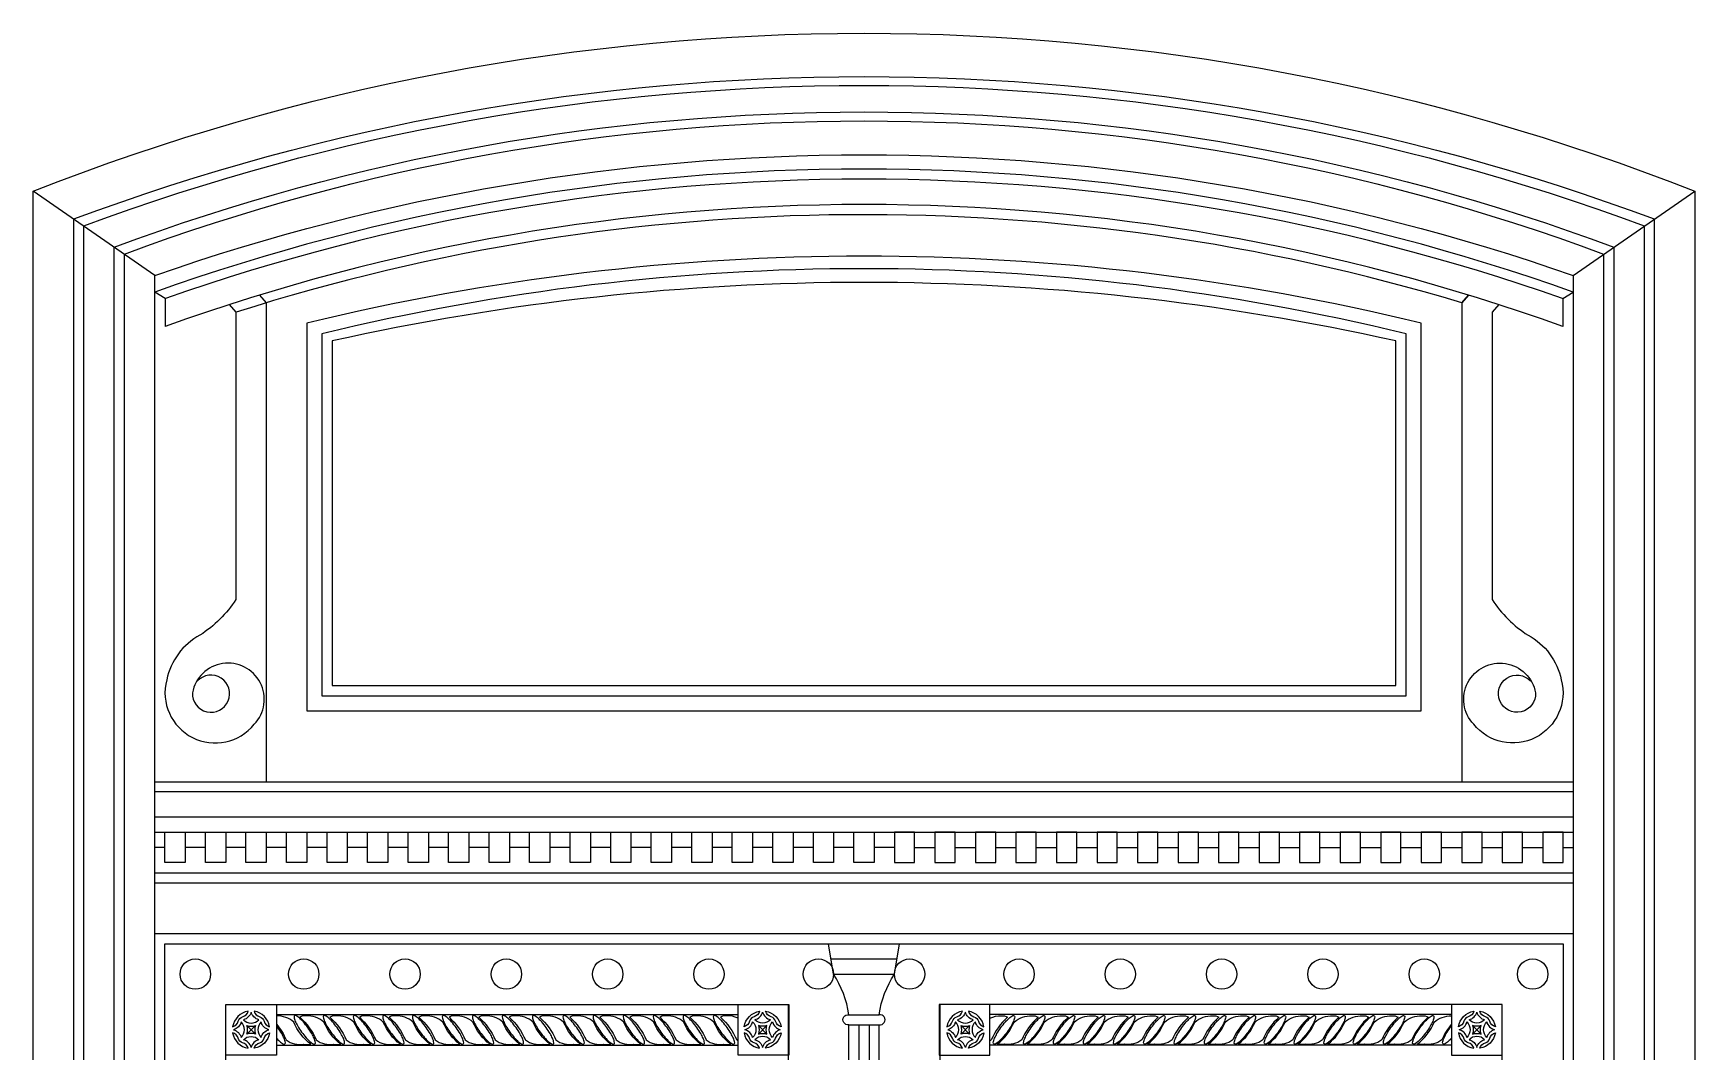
# Model space of a CAD drawing. Header units: metres. Extents: x 44449 to 46091, y 575 to 3618.
# Drawn here: x 44449 to 46091, y 2560 to 3566 of the extents above; entities that cross this region are included whole.
import ezdxf

# ---------------------------------------------------------------- set-up
doc = ezdxf.new("R2010")
doc.units = ezdxf.units.M
for name, color, linetype in [('1', 3, 'Continuous'), ('3', 3, 'Continuous'), ('6', 3, 'Continuous'), ('7', 7, 'Continuous')]:
    doc.layers.add(name, color=color, linetype=linetype)

# ---------------------------------------------------------------- blocks, each defined once
blk = doc.blocks.new('FH01F017')
at = {"layer": '1'}
for p, q in [((156, 2912), (1976, 2912)), ((156, 2879.5), (1976, 2879.5)), ((169, 2840.5), (156, 2840.5)), ((221, 2840.5), (195, 2840.5)), ((273, 2840.5), (247, 2840.5)), ((325, 2840.5), (299, 2840.5)), ((377, 2840.5), (351, 2840.5)), ((429, 2840.5), (403, 2840.5)), ((481, 2840.5), (455, 2840.5)), ((533, 2840.5), (507, 2840.5)), ((585, 2840.5), (559, 2840.5)), ((637, 2840.5), (611, 2840.5)), ((689, 2840.5), (663, 2840.5)), ((741, 2840.5), (715, 2840.5)), ((793, 2840.5), (767, 2840.5)), ((845, 2840.5), (819, 2840.5)), ((897, 2840.5), (871, 2840.5)), ((949, 2840.5), (923, 2840.5)), ((1001, 2840.5), (975, 2840.5)), ((1053, 2840.5), (1027, 2840.5)), ((1105, 2840.5), (1079, 2840.5)), ((1131, 2840.5), (1157, 2840.5)), ((1183, 2840.5), (1209, 2840.5)), ((1235, 2840.5), (1261, 2840.5)), ((1287, 2840.5), (1313, 2840.5)), ((1339, 2840.5), (1365, 2840.5)), ((1391, 2840.5), (1417, 2840.5)), ((1443, 2840.5), (1469, 2840.5)), ((1495, 2840.5), (1521, 2840.5)), ((1547, 2840.5), (1573, 2840.5)), ((1599, 2840.5), (1625, 2840.5)), ((1651, 2840.5), (1677, 2840.5)), ((1703, 2840.5), (1729, 2840.5)), ((1755, 2840.5), (1781, 2840.5)), ((1807, 2840.5), (1833, 2840.5)), ((1859, 2840.5), (1885, 2840.5)), ((1911, 2840.5), (1937, 2840.5)), ((1963, 2840.5), (1976, 2840.5)), ((156, 2808), (1976, 2808)), ((1023.69, 2697.46), (1108.31, 2697.46)), ((1026.88, 2677.96), (1105.12, 2677.96)), ((312, 2626), (904.37, 2626)), ((1046.5, 2625.96), (1085.5, 2625.96)), ((1820, 2626), (1227.63, 2626)), ((285.08, 2601.14), (274.14, 2612.08)), ((274.14, 2601.14), (285.08, 2612.08)), ((941.36, 2601.14), (930.42, 2612.08)), ((930.42, 2601.14), (941.36, 2612.08)), ((1046.5, 2612.96), (1085.5, 2612.96)), ((1059.5, 2612.96), (1059.5, 169)), ((1072.5, 2612.96), (1072.5, 169)), ((1201.58, 2601.14), (1190.64, 2612.08)), ((1190.64, 2601.14), (1201.58, 2612.08)), ((1857.86, 2601.14), (1846.92, 2612.08)), ((1846.92, 2601.14), (1857.86, 2612.08)), ((312, 2587), (904.37, 2587)), ((1820, 2587), (1227.63, 2587))]:
    blk.add_line(p, q, dxfattribs=at)
for points in [[(52, 0), (52, 3646.24, -0.18), (2080, 3646.24), (2080, 0)], [(65, 0), (65, 3637.28, -0.18), (2067, 3637.28), (2067, 0)], [(104, 0), (104, 3610.22, -0.18), (2028, 3610.22), (2028, 0)], [(117, 0), (117, 3601.14, -0.18), (2015, 3601.14), (2015, 0)]]:
    blk.add_lwpolyline(points, format="xyb", dxfattribs=at)
blk.add_lwpolyline([(370.5, 3034.88), (1761.5, 3034.88), (1761.5, 3498.94, 0.12), (370.5, 3498.94)], format="xyb", close=True, dxfattribs=at)
for points in [[(169, 2860), (195, 2860), (195, 2821), (169, 2821)], [(221, 2860), (247, 2860), (247, 2821), (221, 2821)], [(273, 2860), (299, 2860), (299, 2821), (273, 2821)], [(325, 2860), (351, 2860), (351, 2821), (325, 2821)], [(377, 2860), (403, 2860), (403, 2821), (377, 2821)], [(429, 2860), (455, 2860), (455, 2821), (429, 2821)], [(481, 2860), (507, 2860), (507, 2821), (481, 2821)], [(533, 2860), (559, 2860), (559, 2821), (533, 2821)], [(585, 2860), (611, 2860), (611, 2821), (585, 2821)], [(637, 2860), (663, 2860), (663, 2821), (637, 2821)], [(689, 2860), (715, 2860), (715, 2821), (689, 2821)], [(741, 2860), (767, 2860), (767, 2821), (741, 2821)], [(793, 2860), (819, 2860), (819, 2821), (793, 2821)], [(845, 2860), (871, 2860), (871, 2821), (845, 2821)], [(897, 2860), (923, 2860), (923, 2821), (897, 2821)], [(949, 2860), (975, 2860), (975, 2821), (949, 2821)], [(1001, 2860), (1027, 2860), (1027, 2821), (1001, 2821)], [(1053, 2860), (1079, 2860), (1079, 2821), (1053, 2821)], [(1131, 2860), (1105, 2860), (1105, 2821), (1131, 2821)], [(1183, 2860), (1157, 2860), (1157, 2821), (1183, 2821)], [(1235, 2860), (1209, 2860), (1209, 2821), (1235, 2821)], [(1287, 2860), (1261, 2860), (1261, 2821), (1287, 2821)], [(1339, 2860), (1313, 2860), (1313, 2821), (1339, 2821)], [(1391, 2860), (1365, 2860), (1365, 2821), (1391, 2821)], [(1443, 2860), (1417, 2860), (1417, 2821), (1443, 2821)], [(1495, 2860), (1469, 2860), (1469, 2821), (1495, 2821)], [(1547, 2860), (1521, 2860), (1521, 2821), (1547, 2821)], [(1599, 2860), (1573, 2860), (1573, 2821), (1599, 2821)], [(1651, 2860), (1625, 2860), (1625, 2821), (1651, 2821)], [(1703, 2860), (1677, 2860), (1677, 2821), (1703, 2821)], [(1755, 2860), (1729, 2860), (1729, 2821), (1755, 2821)], [(1807, 2860), (1781, 2860), (1781, 2821), (1807, 2821)], [(1859, 2860), (1833, 2860), (1833, 2821), (1859, 2821)], [(1911, 2860), (1885, 2860), (1885, 2821), (1911, 2821)], [(1963, 2860), (1937, 2860), (1937, 2821), (1963, 2821)]]:
    blk.add_lwpolyline(points, close=True, dxfattribs=at)
blk.add_lwpolyline([(169, 0), (169, 2717), (1963, 2717), (1963, 0)], dxfattribs=at)
for centre in [(208, 2678), (347.1, 2678), (477.1, 2678), (607.1, 2678), (737.1, 2678), (867.1, 2678), (1007.5, 2678), (1124.5, 2678), (1264.9, 2678), (1394.9, 2678), (1524.9, 2678), (1654.9, 2678), (1784.9, 2678), (1924, 2678)]:
    blk.add_circle(centre, 19.5, dxfattribs=at)
for centre, radius, start, end in [((1066, 1008.96), 2701.24, 70.31, 109.69), ((1066, 995.56), 2701.64, 70.62, 109.38), ((1066, 992.66), 2659.04, 73.23, 107.64)]:
    blk.add_arc(centre, radius, start, end, dxfattribs=at)
at = {"layer": '3'}
for p, q in [((156, 3573.7), (0, 3681.77)), ((1976, 3573.7), (2132, 3681.77))]:
    blk.add_line(p, q, dxfattribs=at)
at = {"layer": '6'}
for points in [[(255.86, 2610.47, 0.27), (262.93, 2617.59, -0.27), (268.64, 2623.29, 0.27), (275.75, 2630.37, 0.32)], [(269.64, 2619.41, 0.42), (289.59, 2619.41), (289.57, 2619.41, -0.27), (279.61, 2629.27, -0.27), (269.66, 2619.41)], [(283.47, 2630.37, 0.27), (290.59, 2623.29, -0.27), (296.29, 2617.59, 0.27), (303.37, 2610.47, 0.32)], [(361.47, 2588.46, 0.28), (362.1, 2589.93, 0.07), (360.44, 2595.8, 0.03), (357.4, 2601.73, 0.02), (352.34, 2609.42, 0.02), (346.59, 2616.63, 0.03), (341.9, 2621.36, 0.07), (336.84, 2624.76, 0.28), (335.25, 2624.62, 0.28), (334.62, 2623.15, 0.07), (336.28, 2617.29, 0.03), (339.32, 2611.36, 0.02), (344.38, 2603.66, 0.02), (350.13, 2596.45, 0.03), (354.82, 2591.72, 0.07), (359.88, 2588.32, 0.28)], [(398.98, 2588.46, 0.28), (399.6, 2589.93, 0.07), (397.95, 2595.8, 0.03), (394.91, 2601.73, 0.02), (389.84, 2609.42, 0.02), (384.1, 2616.63, 0.03), (379.41, 2621.36, 0.07), (374.35, 2624.76, 0.28), (372.76, 2624.62, 0.28), (372.13, 2623.15, 0.07), (373.78, 2617.29, 0.03), (376.82, 2611.36, 0.02), (381.89, 2603.66, 0.02), (387.63, 2596.45, 0.03), (392.32, 2591.72, 0.07), (397.38, 2588.32, 0.28)], [(437.52, 2588.46, 0.28), (438.15, 2589.93, 0.07), (436.49, 2595.8, 0.03), (433.45, 2601.73, 0.02), (428.39, 2609.42, 0.02), (422.64, 2616.63, 0.03), (417.95, 2621.36, 0.07), (412.89, 2624.76, 0.28), (411.3, 2624.62, 0.28), (410.67, 2623.15, 0.07), (412.33, 2617.29, 0.03), (415.37, 2611.36, 0.02), (420.43, 2603.66, 0.02), (426.18, 2596.45, 0.03), (430.87, 2591.72, 0.07), (435.93, 2588.32, 0.28)], [(475.26, 2588.46, 0.28), (475.89, 2589.93, 0.07), (474.24, 2595.8, 0.03), (471.2, 2601.73, 0.02), (466.13, 2609.42, 0.02), (460.39, 2616.63, 0.03), (455.7, 2621.36, 0.07), (450.64, 2624.76, 0.28), (449.04, 2624.62, 0.28), (448.42, 2623.15, 0.07), (450.07, 2617.29, 0.03), (453.11, 2611.36, 0.02), (458.18, 2603.66, 0.02), (463.92, 2596.45, 0.03), (468.61, 2591.72, 0.07), (473.67, 2588.32, 0.28)], [(513.41, 2588.46, 0.28), (514.03, 2589.93, 0.07), (512.38, 2595.8, 0.03), (509.34, 2601.73, 0.02), (504.27, 2609.42, 0.02), (498.53, 2616.63, 0.03), (493.84, 2621.36, 0.07), (488.78, 2624.76, 0.28), (487.19, 2624.62, 0.28), (486.56, 2623.15, 0.07), (488.22, 2617.29, 0.03), (491.26, 2611.36, 0.02), (496.32, 2603.66, 0.02), (502.06, 2596.45, 0.03), (506.76, 2591.72, 0.07), (511.81, 2588.32, 0.28)], [(551.75, 2588.46, 0.28), (552.38, 2589.93, 0.07), (550.72, 2595.8, 0.03), (547.68, 2601.73, 0.02), (542.62, 2609.42, 0.02), (536.88, 2616.63, 0.03), (532.18, 2621.36, 0.07), (527.13, 2624.76, 0.28), (525.53, 2624.62, 0.28), (524.9, 2623.15, 0.07), (526.56, 2617.29, 0.03), (529.6, 2611.36, 0.02), (534.66, 2603.66, 0.02), (540.41, 2596.45, 0.03), (545.1, 2591.72, 0.07), (550.16, 2588.32, 0.28)], [(590.3, 2588.46, 0.28), (590.92, 2589.93, 0.07), (589.27, 2595.8, 0.03), (586.23, 2601.73, 0.02), (581.16, 2609.42, 0.02), (575.42, 2616.63, 0.03), (570.73, 2621.36, 0.07), (565.67, 2624.76, 0.28), (564.07, 2624.62, 0.28), (563.45, 2623.15, 0.07), (565.1, 2617.29, 0.03), (568.14, 2611.36, 0.02), (573.21, 2603.66, 0.02), (578.95, 2596.45, 0.03), (583.64, 2591.72, 0.07), (588.7, 2588.32, 0.28)], [(628.64, 2588.46, 0.28), (629.27, 2589.93, 0.07), (627.61, 2595.8, 0.03), (624.57, 2601.73, 0.02), (619.51, 2609.42, 0.02), (613.76, 2616.63, 0.03), (609.07, 2621.36, 0.07), (604.01, 2624.76, 0.28), (602.42, 2624.62, 0.28), (601.79, 2623.15, 0.07), (603.45, 2617.29, 0.03), (606.49, 2611.36, 0.02), (611.55, 2603.66, 0.02), (617.29, 2596.45, 0.03), (621.99, 2591.72, 0.07), (627.04, 2588.32, 0.28)], [(667.38, 2588.46, 0.28), (668.01, 2589.93, 0.07), (666.35, 2595.8, 0.03), (663.31, 2601.73, 0.02), (658.25, 2609.42, 0.02), (652.51, 2616.63, 0.03), (647.81, 2621.36, 0.07), (642.76, 2624.76, 0.28), (641.16, 2624.62, 0.28), (640.54, 2623.15, 0.07), (642.19, 2617.29, 0.03), (645.23, 2611.36, 0.02), (650.3, 2603.66, 0.02), (656.04, 2596.45, 0.03), (660.73, 2591.72, 0.07), (665.79, 2588.32, 0.28)], [(706.53, 2588.46, 0.28), (707.15, 2589.93, 0.07), (705.5, 2595.8, 0.03), (702.46, 2601.73, 0.02), (697.39, 2609.42, 0.02), (691.65, 2616.63, 0.03), (686.96, 2621.36, 0.07), (681.9, 2624.76, 0.28), (680.3, 2624.62, 0.28), (679.68, 2623.15, 0.07), (681.33, 2617.29, 0.03), (684.37, 2611.36, 0.02), (689.44, 2603.66, 0.02), (695.18, 2596.45, 0.03), (699.87, 2591.72, 0.07), (704.93, 2588.32, 0.28)], [(745.27, 2588.46, 0.28), (745.89, 2589.93, 0.07), (744.24, 2595.8, 0.03), (741.2, 2601.73, 0.02), (736.13, 2609.42, 0.02), (730.39, 2616.63, 0.03), (725.7, 2621.36, 0.07), (720.64, 2624.76, 0.28), (719.05, 2624.62, 0.28), (718.42, 2623.15, 0.07), (720.08, 2617.29, 0.03), (723.12, 2611.36, 0.02), (728.18, 2603.66, 0.02), (733.92, 2596.45, 0.03), (738.62, 2591.72, 0.07), (743.67, 2588.32, 0.28)], [(783.81, 2588.46, 0.28), (784.44, 2589.93, 0.07), (782.78, 2595.8, 0.03), (779.74, 2601.73, 0.02), (774.68, 2609.42, 0.02), (768.94, 2616.63, 0.03), (764.24, 2621.36, 0.07), (759.19, 2624.76, 0.28), (757.59, 2624.62, 0.28), (756.96, 2623.15, 0.07), (758.62, 2617.29, 0.03), (761.66, 2611.36, 0.02), (766.72, 2603.66, 0.02), (772.47, 2596.45, 0.03), (777.16, 2591.72, 0.07), (782.22, 2588.32, 0.28)], [(822.36, 2588.46, 0.28), (822.98, 2589.93, 0.07), (821.33, 2595.8, 0.03), (818.29, 2601.73, 0.02), (813.22, 2609.42, 0.02), (807.48, 2616.63, 0.03), (802.79, 2621.36, 0.07), (797.73, 2624.76, 0.28), (796.13, 2624.62, 0.28), (795.51, 2623.15, 0.07), (797.16, 2617.29, 0.03), (800.2, 2611.36, 0.02), (805.27, 2603.66, 0.02), (811.01, 2596.45, 0.03), (815.7, 2591.72, 0.07), (820.76, 2588.32, 0.28)], [(860.7, 2588.46, 0.28), (861.33, 2589.93, 0.07), (859.67, 2595.8, 0.03), (856.63, 2601.73, 0.02), (851.57, 2609.42, 0.02), (845.82, 2616.63, 0.03), (841.13, 2621.36, 0.07), (836.07, 2624.76, 0.28), (834.48, 2624.62, 0.28), (833.85, 2623.15, 0.07), (835.51, 2617.29, 0.03), (838.55, 2611.36, 0.02), (843.61, 2603.66, 0.02), (849.35, 2596.45, 0.03), (854.05, 2591.72, 0.07), (859.1, 2588.32, 0.28)], [(899.44, 2588.46, 0.28), (900.07, 2589.93, 0.07), (898.41, 2595.8, 0.03), (895.37, 2601.73, 0.02), (890.31, 2609.42, 0.02), (884.57, 2616.63, 0.03), (879.87, 2621.36, 0.07), (874.82, 2624.76, 0.28), (873.22, 2624.62, 0.28), (872.59, 2623.15, 0.07), (874.25, 2617.29, 0.03), (877.29, 2611.36, 0.02), (882.35, 2603.66, 0.02), (888.1, 2596.45, 0.03), (892.79, 2591.72, 0.07), (897.85, 2588.32, 0.28)], [(932.03, 2630.37, -0.27), (924.91, 2623.29, 0.27), (919.21, 2617.59, -0.27), (912.13, 2610.47, -0.32)], [(945.86, 2619.41, -0.42), (925.91, 2619.41), (925.93, 2619.41, 0.27), (935.89, 2629.27, 0.27), (945.84, 2619.41)], [(959.64, 2610.47, -0.27), (952.57, 2617.59, 0.27), (946.86, 2623.29, -0.27), (939.75, 2630.37, -0.32)], [(1172.36, 2610.47, 0.27), (1179.43, 2617.59, -0.27), (1185.14, 2623.29, 0.27), (1192.25, 2630.37, 0.32)], [(1186.14, 2619.41, 0.42), (1206.09, 2619.41), (1206.07, 2619.41, -0.27), (1196.11, 2629.27, -0.27), (1186.16, 2619.41)], [(1199.97, 2630.37, 0.27), (1207.09, 2623.29, -0.27), (1212.79, 2617.59, 0.27), (1219.87, 2610.47, 0.32)], [(1232.56, 2588.46, -0.28), (1231.93, 2589.93, -0.07), (1233.59, 2595.8, -0.03), (1236.63, 2601.73, -0.02), (1241.69, 2609.42, -0.02), (1247.43, 2616.63, -0.03), (1252.13, 2621.36, -0.07), (1257.18, 2624.76, -0.28), (1258.78, 2624.62, -0.28), (1259.41, 2623.15, -0.07), (1257.75, 2617.29, -0.03), (1254.71, 2611.36, -0.02), (1249.65, 2603.66, -0.02), (1243.9, 2596.45, -0.03), (1239.21, 2591.72, -0.07), (1234.15, 2588.32, -0.28)], [(1271.3, 2588.46, -0.28), (1270.67, 2589.93, -0.07), (1272.33, 2595.8, -0.03), (1275.37, 2601.73, -0.02), (1280.43, 2609.42, -0.02), (1286.18, 2616.63, -0.03), (1290.87, 2621.36, -0.07), (1295.93, 2624.76, -0.28), (1297.52, 2624.62, -0.28), (1298.15, 2623.15, -0.07), (1296.49, 2617.29, -0.03), (1293.45, 2611.36, -0.02), (1288.39, 2603.66, -0.02), (1282.65, 2596.45, -0.03), (1277.95, 2591.72, -0.07), (1272.9, 2588.32, -0.28)], [(1309.64, 2588.46, -0.28), (1309.02, 2589.93, -0.07), (1310.67, 2595.8, -0.03), (1313.71, 2601.73, -0.02), (1318.78, 2609.42, -0.02), (1324.52, 2616.63, -0.03), (1329.21, 2621.36, -0.07), (1334.27, 2624.76, -0.28), (1335.87, 2624.62, -0.28), (1336.49, 2623.15, -0.07), (1334.84, 2617.29, -0.03), (1331.8, 2611.36, -0.02), (1326.73, 2603.66, -0.02), (1320.99, 2596.45, -0.03), (1316.3, 2591.72, -0.07), (1311.24, 2588.32, -0.28)], [(1348.19, 2588.46, -0.28), (1347.56, 2589.93, -0.07), (1349.22, 2595.8, -0.03), (1352.26, 2601.73, -0.02), (1357.32, 2609.42, -0.02), (1363.06, 2616.63, -0.03), (1367.76, 2621.36, -0.07), (1372.81, 2624.76, -0.28), (1374.41, 2624.62, -0.28), (1375.04, 2623.15, -0.07), (1373.38, 2617.29, -0.03), (1370.34, 2611.36, -0.02), (1365.28, 2603.66, -0.02), (1359.53, 2596.45, -0.03), (1354.84, 2591.72, -0.07), (1349.78, 2588.32, -0.28)], [(1386.73, 2588.46, -0.28), (1386.11, 2589.93, -0.07), (1387.76, 2595.8, -0.03), (1390.8, 2601.73, -0.02), (1395.87, 2609.42, -0.02), (1401.61, 2616.63, -0.03), (1406.3, 2621.36, -0.07), (1411.36, 2624.76, -0.28), (1412.95, 2624.62, -0.28), (1413.58, 2623.15, -0.07), (1411.92, 2617.29, -0.03), (1408.88, 2611.36, -0.02), (1403.82, 2603.66, -0.02), (1398.08, 2596.45, -0.03), (1393.38, 2591.72, -0.07), (1388.33, 2588.32, -0.28)], [(1425.47, 2588.46, -0.28), (1424.85, 2589.93, -0.07), (1426.5, 2595.8, -0.03), (1429.54, 2601.73, -0.02), (1434.61, 2609.42, -0.02), (1440.35, 2616.63, -0.03), (1445.04, 2621.36, -0.07), (1450.1, 2624.76, -0.28), (1451.7, 2624.62, -0.28), (1452.32, 2623.15, -0.07), (1450.67, 2617.29, -0.03), (1447.63, 2611.36, -0.02), (1442.56, 2603.66, -0.02), (1436.82, 2596.45, -0.03), (1432.13, 2591.72, -0.07), (1427.07, 2588.32, -0.28)], [(1464.62, 2588.46, -0.28), (1463.99, 2589.93, -0.07), (1465.65, 2595.8, -0.03), (1468.69, 2601.73, -0.02), (1473.75, 2609.42, -0.02), (1479.49, 2616.63, -0.03), (1484.19, 2621.36, -0.07), (1489.24, 2624.76, -0.28), (1490.84, 2624.62, -0.28), (1491.46, 2623.15, -0.07), (1489.81, 2617.29, -0.03), (1486.77, 2611.36, -0.02), (1481.7, 2603.66, -0.02), (1475.96, 2596.45, -0.03), (1471.27, 2591.72, -0.07), (1466.21, 2588.32, -0.28)], [(1503.36, 2588.46, -0.28), (1502.73, 2589.93, -0.07), (1504.39, 2595.8, -0.03), (1507.43, 2601.73, -0.02), (1512.49, 2609.42, -0.02), (1518.24, 2616.63, -0.03), (1522.93, 2621.36, -0.07), (1527.99, 2624.76, -0.28), (1529.58, 2624.62, -0.28), (1530.21, 2623.15, -0.07), (1528.55, 2617.29, -0.03), (1525.51, 2611.36, -0.02), (1520.45, 2603.66, -0.02), (1514.71, 2596.45, -0.03), (1510.01, 2591.72, -0.07), (1504.96, 2588.32, -0.28)], [(1541.7, 2588.46, -0.28), (1541.08, 2589.93, -0.07), (1542.73, 2595.8, -0.03), (1545.77, 2601.73, -0.02), (1550.84, 2609.42, -0.02), (1556.58, 2616.63, -0.03), (1561.27, 2621.36, -0.07), (1566.33, 2624.76, -0.28), (1567.93, 2624.62, -0.28), (1568.55, 2623.15, -0.07), (1566.9, 2617.29, -0.03), (1563.86, 2611.36, -0.02), (1558.79, 2603.66, -0.02), (1553.05, 2596.45, -0.03), (1548.36, 2591.72, -0.07), (1543.3, 2588.32, -0.28)], [(1580.25, 2588.46, -0.28), (1579.62, 2589.93, -0.07), (1581.28, 2595.8, -0.03), (1584.32, 2601.73, -0.02), (1589.38, 2609.42, -0.02), (1595.12, 2616.63, -0.03), (1599.82, 2621.36, -0.07), (1604.87, 2624.76, -0.28), (1606.47, 2624.62, -0.28), (1607.1, 2623.15, -0.07), (1605.44, 2617.29, -0.03), (1602.4, 2611.36, -0.02), (1597.34, 2603.66, -0.02), (1591.59, 2596.45, -0.03), (1586.9, 2591.72, -0.07), (1581.84, 2588.32, -0.28)], [(1618.59, 2588.46, -0.28), (1617.97, 2589.93, -0.07), (1619.62, 2595.8, -0.03), (1622.66, 2601.73, -0.02), (1627.73, 2609.42, -0.02), (1633.47, 2616.63, -0.03), (1638.16, 2621.36, -0.07), (1643.22, 2624.76, -0.28), (1644.81, 2624.62, -0.28), (1645.44, 2623.15, -0.07), (1643.78, 2617.29, -0.03), (1640.74, 2611.36, -0.02), (1635.68, 2603.66, -0.02), (1629.94, 2596.45, -0.03), (1625.24, 2591.72, -0.07), (1620.19, 2588.32, -0.28)], [(1656.74, 2588.46, -0.28), (1656.11, 2589.93, -0.07), (1657.76, 2595.8, -0.03), (1660.8, 2601.73, -0.02), (1665.87, 2609.42, -0.02), (1671.61, 2616.63, -0.03), (1676.3, 2621.36, -0.07), (1681.36, 2624.76, -0.28), (1682.96, 2624.62, -0.28), (1683.58, 2623.15, -0.07), (1681.93, 2617.29, -0.03), (1678.89, 2611.36, -0.02), (1673.82, 2603.66, -0.02), (1668.08, 2596.45, -0.03), (1663.39, 2591.72, -0.07), (1658.33, 2588.32, -0.28)], [(1694.48, 2588.46, -0.28), (1693.85, 2589.93, -0.07), (1695.51, 2595.8, -0.03), (1698.55, 2601.73, -0.02), (1703.61, 2609.42, -0.02), (1709.36, 2616.63, -0.03), (1714.05, 2621.36, -0.07), (1719.11, 2624.76, -0.28), (1720.7, 2624.62, -0.28), (1721.33, 2623.15, -0.07), (1719.67, 2617.29, -0.03), (1716.63, 2611.36, -0.02), (1711.57, 2603.66, -0.02), (1705.82, 2596.45, -0.03), (1701.13, 2591.72, -0.07), (1696.07, 2588.32, -0.28)], [(1733.02, 2588.46, -0.28), (1732.4, 2589.93, -0.07), (1734.05, 2595.8, -0.03), (1737.09, 2601.73, -0.02), (1742.16, 2609.42, -0.02), (1747.9, 2616.63, -0.03), (1752.59, 2621.36, -0.07), (1757.65, 2624.76, -0.28), (1759.24, 2624.62, -0.28), (1759.87, 2623.15, -0.07), (1758.22, 2617.29, -0.03), (1755.18, 2611.36, -0.02), (1750.11, 2603.66, -0.02), (1744.37, 2596.45, -0.03), (1739.68, 2591.72, -0.07), (1734.62, 2588.32, -0.28)], [(1770.53, 2588.46, -0.28), (1769.9, 2589.93, -0.07), (1771.56, 2595.8, -0.03), (1774.6, 2601.73, -0.02), (1779.66, 2609.42, -0.02), (1785.41, 2616.63, -0.03), (1790.1, 2621.36, -0.07), (1795.16, 2624.76, -0.28), (1796.75, 2624.62, -0.28), (1797.38, 2623.15, -0.07), (1795.72, 2617.29, -0.03), (1792.68, 2611.36, -0.02), (1787.62, 2603.66, -0.02), (1781.87, 2596.45, -0.03), (1777.18, 2591.72, -0.07), (1772.12, 2588.32, -0.28)], [(1848.53, 2630.37, -0.27), (1841.41, 2623.29, 0.27), (1835.71, 2617.59, -0.27), (1828.63, 2610.47, -0.32)], [(1862.36, 2619.41, -0.42), (1842.41, 2619.41), (1842.43, 2619.41, 0.27), (1852.39, 2629.27, 0.27), (1862.34, 2619.41)], [(1876.14, 2610.47, -0.27), (1869.07, 2617.59, 0.27), (1863.36, 2623.29, -0.27), (1856.25, 2630.37, -0.32)], [(275.75, 2582.86, 0.27), (268.64, 2589.93, -0.27), (262.93, 2595.64, 0.27), (255.86, 2602.75, 0.32)], [(256.95, 2606.61, -0.27), (266.81, 2596.66), (266.82, 2596.64, 0.42), (266.82, 2616.59), (266.81, 2616.57, -0.27)], [(285.08, 2601.14, 0.16), (274.14, 2601.14), (274.14, 2601.14, 0.16), (274.14, 2612.08), (274.14, 2612.08, 0.16), (285.08, 2612.08), (285.08, 2612.08, 0.16), (285.08, 2601.14, 0.16)], [(283.47, 2582.86, -0.27), (290.59, 2589.93, 0.27), (296.29, 2595.64, -0.27), (303.37, 2602.75, -0.32)], [(292.41, 2596.64), (292.41, 2596.66, -0.27), (302.27, 2606.61, -0.27), (292.41, 2616.57), (292.41, 2616.59, 0.42)], [(932.03, 2582.86, 0.27), (924.91, 2589.93, -0.27), (919.21, 2595.64, 0.27), (912.13, 2602.75, 0.32)], [(923.09, 2596.64), (923.09, 2596.66, 0.27), (913.23, 2606.61, 0.27), (923.09, 2616.57), (923.09, 2616.59, -0.42)], [(930.42, 2601.14, -0.16), (941.36, 2601.14), (941.36, 2601.14, -0.16), (941.36, 2612.08), (941.36, 2612.08, -0.16), (930.42, 2612.08), (930.42, 2612.08, -0.16), (930.42, 2601.14, -0.16)], [(939.75, 2582.86, -0.27), (946.86, 2589.93, 0.27), (952.57, 2595.64, -0.27), (959.64, 2602.75, -0.32)], [(958.55, 2606.61, 0.27), (948.69, 2596.66), (948.68, 2596.64, -0.42), (948.68, 2616.59), (948.69, 2616.57, 0.27)], [(1192.25, 2582.86, 0.27), (1185.14, 2589.93, -0.27), (1179.43, 2595.64, 0.27), (1172.36, 2602.75, 0.32)], [(1173.45, 2606.61, -0.27), (1183.31, 2596.66), (1183.32, 2596.64, 0.42), (1183.32, 2616.59), (1183.31, 2616.57, -0.27)], [(1201.58, 2601.14, 0.16), (1190.64, 2601.14), (1190.64, 2601.14, 0.16), (1190.64, 2612.08), (1190.64, 2612.08, 0.16), (1201.58, 2612.08), (1201.58, 2612.08, 0.16), (1201.58, 2601.14, 0.16)], [(1199.97, 2582.86, -0.27), (1207.09, 2589.93, 0.27), (1212.79, 2595.64, -0.27), (1219.87, 2602.75, -0.32)], [(1208.91, 2596.64), (1208.91, 2596.66, -0.27), (1218.77, 2606.61, -0.27), (1208.91, 2616.57), (1208.91, 2616.59, 0.42)], [(1848.53, 2582.86, 0.27), (1841.41, 2589.93, -0.27), (1835.71, 2595.64, 0.27), (1828.63, 2602.75, 0.32)], [(1839.59, 2596.64), (1839.59, 2596.66, 0.27), (1829.73, 2606.61, 0.27), (1839.59, 2616.57), (1839.59, 2616.59, -0.42)], [(1846.92, 2601.14, -0.16), (1857.86, 2601.14), (1857.86, 2601.14, -0.16), (1857.86, 2612.08), (1857.86, 2612.08, -0.16), (1846.92, 2612.08), (1846.92, 2612.08, -0.16), (1846.92, 2601.14, -0.16)], [(1856.25, 2582.86, -0.27), (1863.36, 2589.93, 0.27), (1869.07, 2595.64, -0.27), (1876.14, 2602.75, -0.32)], [(1875.05, 2606.61, 0.27), (1865.19, 2596.66), (1865.18, 2596.64, -0.42), (1865.18, 2616.59), (1865.19, 2616.57, 0.27)], [(269.64, 2593.82, -0.42), (289.59, 2593.82), (289.57, 2593.81, 0.27), (279.61, 2583.95, 0.27), (269.66, 2593.81)], [(945.86, 2593.82, 0.42), (925.91, 2593.82), (925.93, 2593.81, -0.27), (935.89, 2583.95, -0.27), (945.84, 2593.81)], [(1186.14, 2593.82, -0.42), (1206.09, 2593.82), (1206.07, 2593.81, 0.27), (1196.11, 2583.95, 0.27), (1186.16, 2593.81)], [(1862.36, 2593.82, 0.42), (1842.41, 2593.82), (1842.43, 2593.81, -0.27), (1852.39, 2583.95, -0.27), (1862.34, 2593.81)]]:
    blk.add_lwpolyline(points, format="xyb", close=True, dxfattribs=at)
for points in [[(346.82, 2588.13, 0.1), (356.28, 2587.96, -0.13), (334.38, 2616.49, 0.19), (312, 2624.31, 0.19)], [(385.37, 2588.13, 0.1), (394.83, 2587.96, -0.13), (372.92, 2616.49, 0.19), (350.02, 2624.29, 0.23), (342.22, 2622.63, -0.11), (363.13, 2593.6, 0.21), (385.7, 2588.13)], [(423.91, 2588.13, 0.1), (433.37, 2587.96, -0.13), (411.46, 2616.49, 0.19), (388.56, 2624.29, 0.23), (380.76, 2622.63, -0.11), (401.67, 2593.6, 0.21), (424.24, 2588.13)], [(461.66, 2588.13, 0.1), (471.12, 2587.96, -0.13), (449.21, 2616.49, 0.19), (426.31, 2624.29, 0.23), (418.51, 2622.63, -0.11), (439.42, 2593.6, 0.21), (461.99, 2588.13)], [(499.8, 2588.13, 0.1), (509.26, 2587.96, -0.13), (487.35, 2616.49, 0.19), (464.45, 2624.29, 0.23), (456.65, 2622.63, -0.11), (477.56, 2593.6, 0.21), (500.13, 2588.13)], [(538.14, 2588.13, 0.1), (547.6, 2587.96, -0.13), (525.7, 2616.49, 0.19), (502.79, 2624.29, 0.23), (494.99, 2622.63, -0.11), (515.91, 2593.6, 0.21), (538.48, 2588.13)], [(576.69, 2588.13, 0.1), (586.15, 2587.96, -0.13), (564.24, 2616.49, 0.19), (541.34, 2624.29, 0.23), (533.54, 2622.63, -0.11), (554.45, 2593.6, 0.21), (577.02, 2588.13)], [(615.03, 2588.13, 0.1), (624.49, 2587.96, -0.13), (602.58, 2616.49, 0.19), (579.68, 2624.29, 0.23), (571.88, 2622.63, -0.11), (592.79, 2593.6, 0.21), (615.36, 2588.13)], [(653.77, 2588.13, 0.1), (663.23, 2587.96, -0.13), (641.33, 2616.49, 0.19), (618.43, 2624.29, 0.23), (610.63, 2622.63, -0.11), (631.54, 2593.6, 0.21), (654.11, 2588.13)], [(692.92, 2588.13, 0.1), (702.38, 2587.96, -0.13), (680.47, 2616.49, 0.19), (657.57, 2624.29, 0.23), (649.77, 2622.63, -0.11), (670.68, 2593.6, 0.21), (693.25, 2588.13)], [(731.66, 2588.13, 0.1), (741.12, 2587.96, -0.13), (719.21, 2616.49, 0.19), (696.31, 2624.29, 0.23), (688.51, 2622.63, -0.11), (709.42, 2593.6, 0.21), (731.99, 2588.13)], [(770.2, 2588.13, 0.1), (779.66, 2587.96, -0.13), (757.76, 2616.49, 0.19), (734.85, 2624.29, 0.23), (727.05, 2622.63, -0.11), (747.97, 2593.6, 0.21), (770.54, 2588.13)], [(808.75, 2588.13, 0.1), (818.21, 2587.96, -0.13), (796.3, 2616.49, 0.19), (773.4, 2624.29, 0.23), (765.6, 2622.63, -0.11), (786.51, 2593.6, 0.21), (809.08, 2588.13)], [(847.09, 2588.13, 0.1), (856.55, 2587.96, -0.13), (834.64, 2616.49, 0.19), (811.74, 2624.29, 0.23), (803.94, 2622.63, -0.11), (824.85, 2593.6, 0.21), (847.42, 2588.13)], [(885.83, 2588.13, 0.1), (895.29, 2587.96, -0.13), (873.39, 2616.49, 0.19), (850.48, 2624.29, 0.23), (842.68, 2622.63, -0.11), (863.6, 2593.6, 0.21), (886.17, 2588.13)], [(904.37, 2621.63, 0.12), (889.63, 2624.29, 0.23), (881.83, 2622.63, -0.11), (902.74, 2593.6, 0.02), (904.37, 2592.43, 0.02)], [(1227.63, 2621.63, -0.12), (1242.37, 2624.29, -0.23), (1250.17, 2622.63, 0.11), (1229.26, 2593.6, -0.02), (1227.63, 2592.43, -0.02)], [(1246.17, 2588.13, -0.1), (1236.71, 2587.96, 0.13), (1258.61, 2616.49, -0.19), (1281.52, 2624.29, -0.23), (1289.32, 2622.63, 0.11), (1268.4, 2593.6, -0.21), (1245.83, 2588.13)], [(1284.91, 2588.13, -0.1), (1275.45, 2587.96, 0.13), (1297.36, 2616.49, -0.19), (1320.26, 2624.29, -0.23), (1328.06, 2622.63, 0.11), (1307.15, 2593.6, -0.21), (1284.58, 2588.13)], [(1323.25, 2588.13, -0.1), (1313.79, 2587.96, 0.13), (1335.7, 2616.49, -0.19), (1358.6, 2624.29, -0.23), (1366.4, 2622.63, 0.11), (1345.49, 2593.6, -0.21), (1322.92, 2588.13)], [(1361.8, 2588.13, -0.1), (1352.34, 2587.96, 0.13), (1374.24, 2616.49, -0.19), (1397.15, 2624.29, -0.23), (1404.95, 2622.63, 0.11), (1384.03, 2593.6, -0.21), (1361.46, 2588.13)], [(1400.34, 2588.13, -0.1), (1390.88, 2587.96, 0.13), (1412.79, 2616.49, -0.19), (1435.69, 2624.29, -0.23), (1443.49, 2622.63, 0.11), (1422.58, 2593.6, -0.21), (1400.01, 2588.13)], [(1439.08, 2588.13, -0.1), (1429.62, 2587.96, 0.13), (1451.53, 2616.49, -0.19), (1474.43, 2624.29, -0.23), (1482.23, 2622.63, 0.11), (1461.32, 2593.6, -0.21), (1438.75, 2588.13)], [(1478.23, 2588.13, -0.1), (1468.77, 2587.96, 0.13), (1490.67, 2616.49, -0.19), (1513.57, 2624.29, -0.23), (1521.37, 2622.63, 0.11), (1500.46, 2593.6, -0.21), (1477.89, 2588.13)], [(1516.97, 2588.13, -0.1), (1507.51, 2587.96, 0.13), (1529.42, 2616.49, -0.19), (1552.32, 2624.29, -0.23), (1560.12, 2622.63, 0.11), (1539.21, 2593.6, -0.21), (1516.64, 2588.13)], [(1555.31, 2588.13, -0.1), (1545.85, 2587.96, 0.13), (1567.76, 2616.49, -0.19), (1590.66, 2624.29, -0.23), (1598.46, 2622.63, 0.11), (1577.55, 2593.6, -0.21), (1554.98, 2588.13)], [(1593.86, 2588.13, -0.1), (1584.4, 2587.96, 0.13), (1606.3, 2616.49, -0.19), (1629.21, 2624.29, -0.23), (1637.01, 2622.63, 0.11), (1616.09, 2593.6, -0.21), (1593.52, 2588.13)], [(1632.2, 2588.13, -0.1), (1622.74, 2587.96, 0.13), (1644.65, 2616.49, -0.19), (1667.55, 2624.29, -0.23), (1675.35, 2622.63, 0.11), (1654.44, 2593.6, -0.21), (1631.87, 2588.13)], [(1670.34, 2588.13, -0.1), (1660.88, 2587.96, 0.13), (1682.79, 2616.49, -0.19), (1705.69, 2624.29, -0.23), (1713.49, 2622.63, 0.11), (1692.58, 2593.6, -0.21), (1670.01, 2588.13)], [(1708.09, 2588.13, -0.1), (1698.63, 2587.96, 0.13), (1720.54, 2616.49, -0.19), (1743.44, 2624.29, -0.23), (1751.24, 2622.63, 0.11), (1730.33, 2593.6, -0.21), (1707.76, 2588.13)], [(1746.63, 2588.13, -0.1), (1737.17, 2587.96, 0.13), (1759.08, 2616.49, -0.19), (1781.98, 2624.29, -0.23), (1789.78, 2622.63, 0.11), (1768.87, 2593.6, -0.21), (1746.3, 2588.13)], [(1785.18, 2588.13, -0.1), (1775.72, 2587.96, 0.13), (1797.62, 2616.49, -0.19), (1820, 2624.31, -0.19)], [(312, 2614, -0.07), (324.59, 2593.6, 0.21), (347.16, 2588.13)], [(312, 2595.98, 0.03), (316.27, 2591.72, 0.07), (321.33, 2588.32, 0.28), (322.93, 2588.46, 0.28), (323.55, 2589.93, 0.07), (321.9, 2595.8, 0.03), (318.86, 2601.73, 0.02), (313.79, 2609.42, 0.01), (312, 2611.82, 0.01)], [(1820, 2614, 0.07), (1807.41, 2593.6, -0.21), (1784.84, 2588.13)], [(1820, 2595.98, -0.03), (1815.73, 2591.72, -0.07), (1810.67, 2588.32, -0.28), (1809.07, 2588.46, -0.28), (1808.45, 2589.93, -0.07), (1810.1, 2595.8, -0.03), (1813.14, 2601.73, -0.02), (1818.21, 2609.42, -0.01), (1820, 2611.82, -0.01)]]:
    blk.add_lwpolyline(points, format="xyb", dxfattribs=at)
at = {"layer": '7'}
for p, q in [((169.32, 3544.05), (156, 3552.3)), ((169.32, 3544.05), (169.32, 3508.37)), ((1833, 3538.68), (1841.77, 3548.6)), ((1962.68, 3544.05), (1976, 3552.3)), ((1962.68, 3544.05), (1962.68, 3508.37)), ((251.23, 3536.52), (260, 3526.6)), ((156, 2924.38), (1976, 2924.38)), ((156, 2860), (1976, 2860)), ((156, 2795), (1976, 2795)), ((156, 2730), (1976, 2730))]:
    blk.add_line(p, q, dxfattribs=at)
for points in [[(0, 0), (0, 3681.77, -0.19), (2132, 3681.77), (2132, 0)], [(156, 0), (156, 3573.7, -0.17), (1976, 3573.7), (1976, 0)], [(251.23, 3536.52), (260, 3526.6), (260, 3158.38, -0.11), (213.98, 3112.63, 0.22), (171.23, 3055.29, 0.81), (283.66, 2998.26, 1.34), (204.21, 3038.62, 5.57), (210.7, 3053.9)], [(1880.77, 3536.52), (1872, 3526.6), (1872, 3158.38, 0.11), (1918.02, 3112.63, -0.22), (1960.77, 3055.29, -0.81), (1848.34, 2998.26, -1.34), (1927.79, 3038.62, -5.57), (1921.3, 3053.9)], [(1020.5, 26), (1020.5, 136.5), (1046.5, 169), (1046.5, 991.9), (1046.5, 2612.96, -1.15), (1046.5, 2625.96, 0.11), (1026.88, 2677.96), (1020.5, 2717)], [(1111.5, 26), (1111.5, 136.5), (1085.5, 169), (1085.5, 991.9), (1085.5, 2612.96, 1.15), (1085.5, 2625.96, -0.11), (1105.12, 2677.96), (1111.5, 2717)]]:
    blk.add_lwpolyline(points, format="xyb", dxfattribs=at)
for points in [[(351, 3015.38), (1781, 3015.38), (1781, 3512.65, 0.12), (351, 3512.65)], [(383.5, 3047.88), (1748.5, 3047.88), (1748.5, 3489.75, 0.11), (383.5, 3489.75)]]:
    blk.add_lwpolyline(points, format="xyb", close=True, dxfattribs=at)
for points in [[(290.23, 3548.6), (299, 3538.68), (299, 2924.38)], [(1841.77, 3548.6), (1833, 3538.68), (1833, 2924.38)]]:
    blk.add_lwpolyline(points, dxfattribs=at)
for points in [[(247, 1033.5), (247, 2639), (968.5, 2639), (968.5, 1033.5)], [(247, 2639), (312, 2639), (312, 2574), (247, 2574)], [(904.37, 2639), (969.37, 2639), (969.37, 2574), (904.37, 2574)], [(1227.63, 2639), (1162.63, 2639), (1162.63, 2574), (1227.63, 2574)], [(1885, 1033.5), (1885, 2639), (1163.5, 2639), (1163.5, 1033.5)], [(1885, 2639), (1820, 2639), (1820, 2574), (1885, 2574)]]:
    blk.add_lwpolyline(points, close=True, dxfattribs=at)
blk.add_arc((1066, 1014.91), 2649.79, 70.22, 109.78, dxfattribs=at)

msp = doc.modelspace()

# ---------------------------------------------------------------- block references
at = {"layer": '7', "xscale": 0.77, "yscale": 0.77, "zscale": 0.77}
msp.add_blockref('FH01F017', (44448.95, 574.85), dxfattribs=at)

doc.saveas('drawing.dxf')
